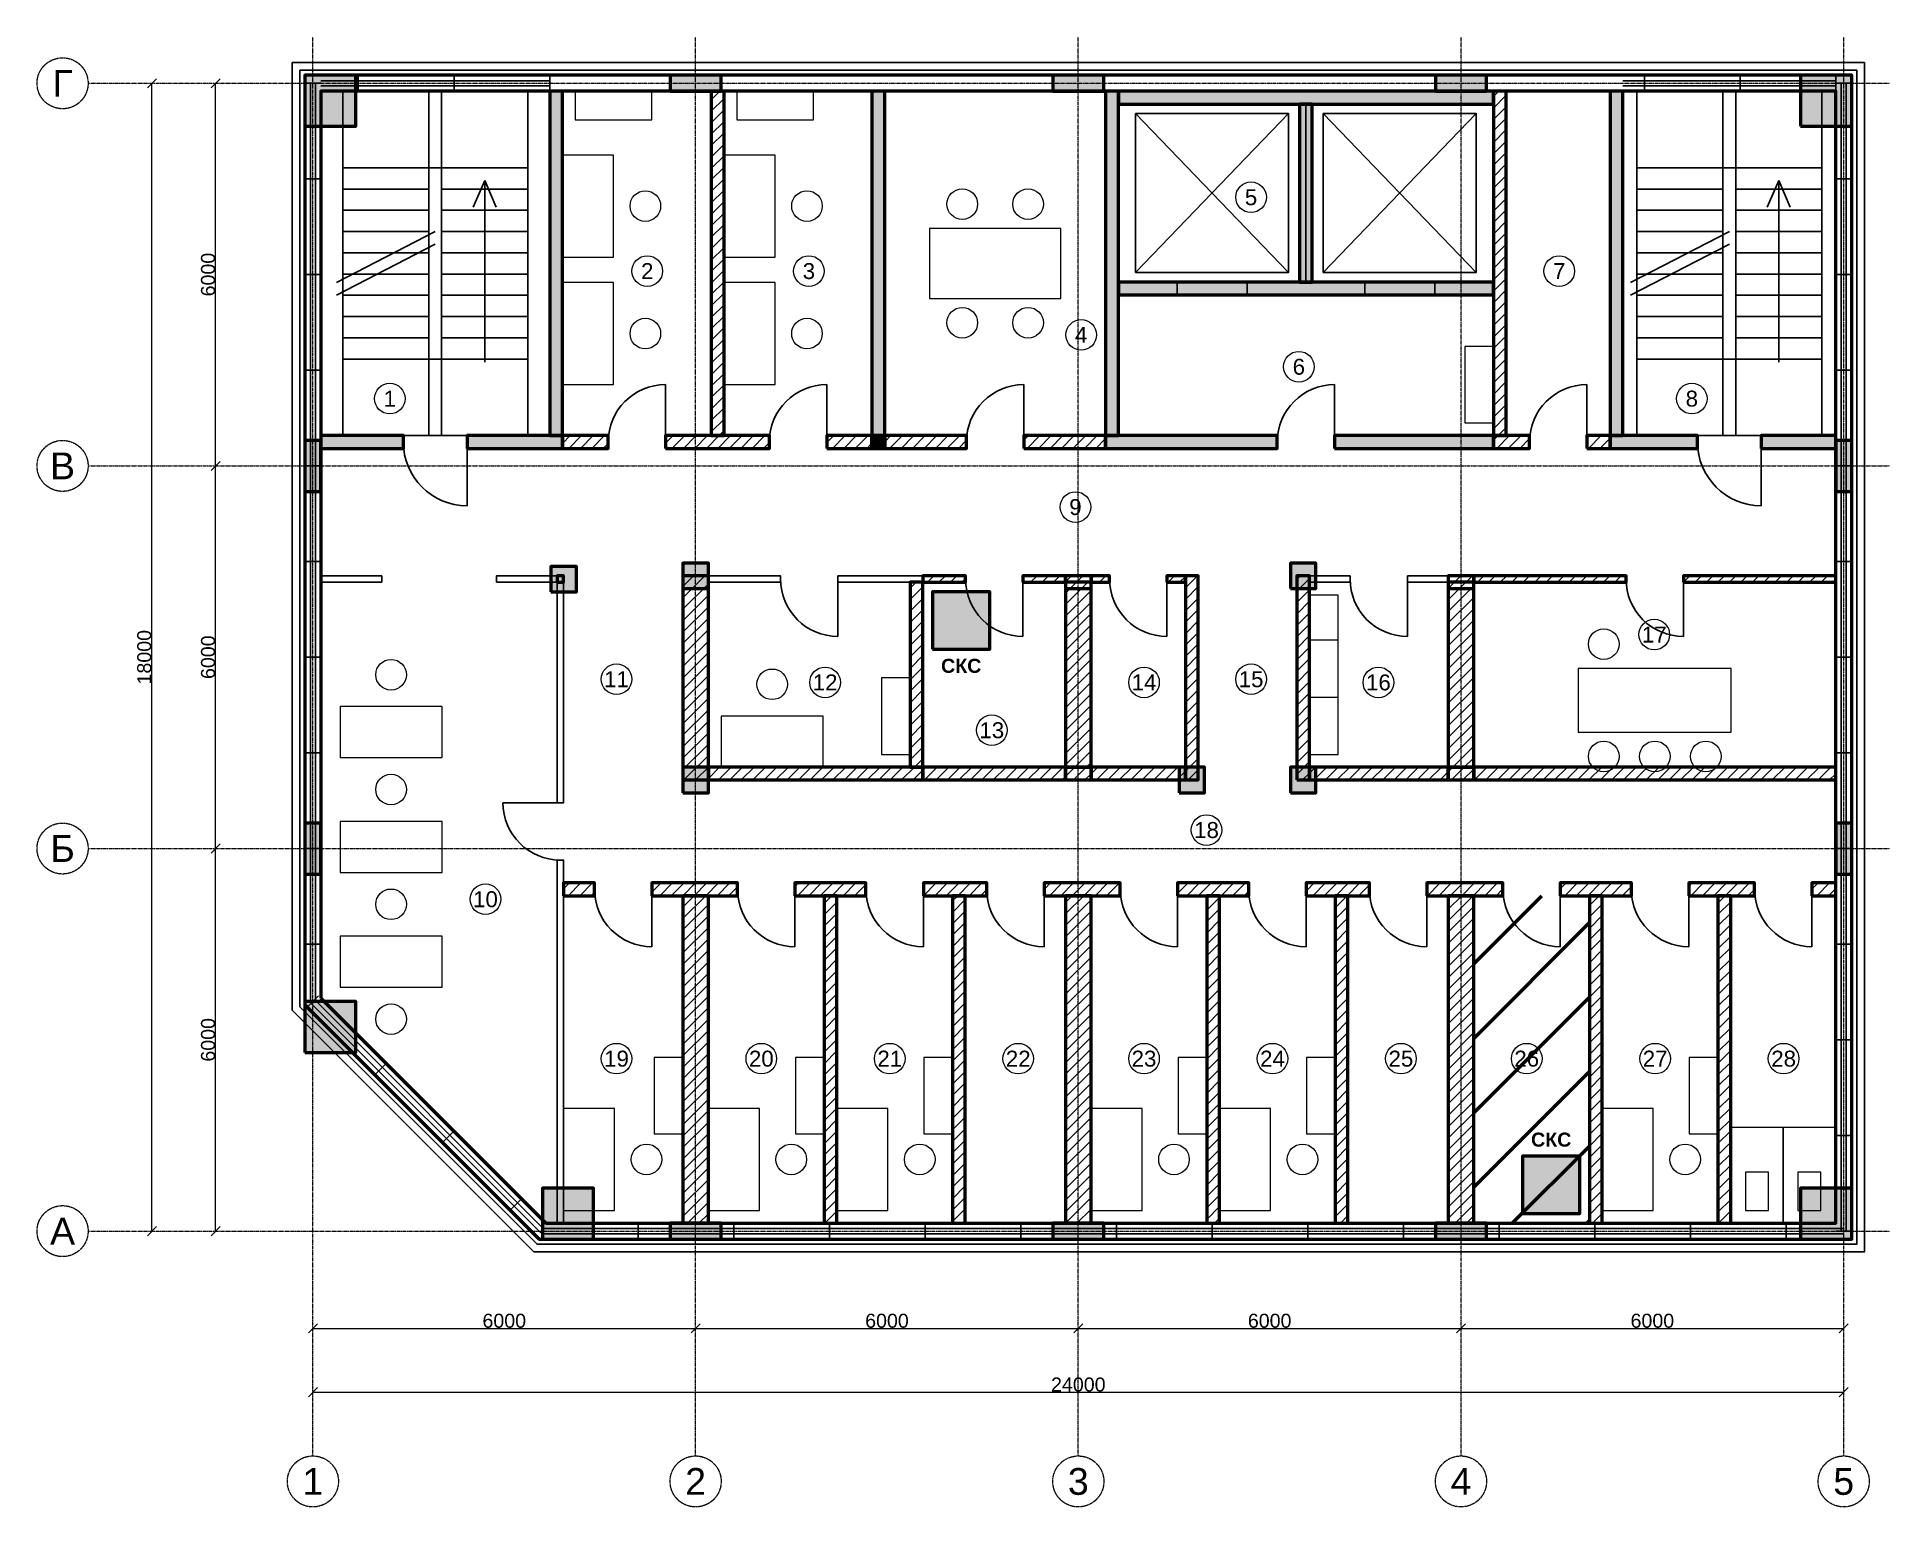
# Model space of a CAD drawing. Header units: millimetres. Extents: x -4325 to 24725, y -4325 to 18725.
import ezdxf
from ezdxf.enums import TextEntityAlignment as Align

# ---------------------------------------------------------------- set-up
doc = ezdxf.new("R2010")
doc.units = ezdxf.units.MM
doc.linetypes.add('CENTER2', pattern=[2.541, 1.587, -0.318, 0.318, -0.318])
for name, color, linetype, lineweight in [('A-ANNO-ROOM', 7, 'CONTINUOUS', 18), ('A-DIMS', 8, 'CONTINUOUS', 13), ('A-DOOR', 3, 'CONTINUOUS', 25), ('A-ELEV', 7, 'CONTINUOUS', 25), ('A-FACADE-PANEL', 8, 'CONTINUOUS', 25), ('A-FURN', 8, 'CONTINUOUS', 18), ('A-GLAZ-RIBBON', 5, 'CONTINUOUS', 25), ('A-GRID', 8, 'CENTER2', 13), ('A-HATCH', 9, 'CONTINUOUS', 9), ('A-OUTLINE', 7, 'CONTINUOUS', 50), ('A-SANI', 8, 'CONTINUOUS', 18), ('A-STAIR', 7, 'CONTINUOUS', 25), ('A-WALL-BLOCK', 9, 'CONTINUOUS', 50), ('A-WALL-GLASS', 4, 'CONTINUOUS', 25), ('A-WALL-RC', 7, 'CONTINUOUS', 50), ('E-SCS-RISER', 1, 'CONTINUOUS', 50), ('E-SERVER-ROOM', 1, 'CONTINUOUS', 50)]:
    doc.layers.add(name, color=color, linetype=linetype, lineweight=lineweight)
doc.styles.add('Arial-Bold', font='arialbd.ttf')
doc.styles.get("Standard").update_dxf_attribs({"font": 'arial.ttf'})

msp = doc.modelspace()

# ---------------------------------------------------------------- hatches: boundary and pattern name
at = {"layer": 'A-HATCH'}
h = msp.add_hatch(dxfattribs=at)
h.set_pattern_fill('ANSI31', scale=40)
h.paths.add_polyline_path([(6246, 12475), (6446, 12475), (6446, 17875), (6446, 17875), (6246, 17875), (6246, 17875)])
h = msp.add_hatch(dxfattribs=at)
h.set_pattern_fill('ANSI31', scale=40)
h.paths.add_polyline_path([(18510, 12475), (18710, 12475), (18710, 17875), (18710, 17875), (18510, 17875), (18510, 17875)])
h = msp.add_hatch(dxfattribs=at)
h.set_pattern_fill('ANSI31', scale=40)
h.paths.add_polyline_path([(3912, 12275), (4629, 12275), (4629, 12475), (3912, 12475)])
h = msp.add_hatch(dxfattribs=at)
h.set_pattern_fill('ANSI31', scale=40)
h.paths.add_polyline_path([(5529, 12275), (7156, 12275), (7156, 12475), (5529, 12475)])
h = msp.add_hatch(dxfattribs=at)
h.set_pattern_fill('ANSI31', scale=40)
h.paths.add_polyline_path([(8056, 12275), (8765, 12275), (8765, 12475), (8056, 12475)])
h = msp.add_hatch(dxfattribs=at)
h.set_pattern_fill('ANSI31', scale=40)
h.paths.add_polyline_path([(8965, 12275), (10246, 12275), (10246, 12475), (8965, 12475)])
h = msp.add_hatch(dxfattribs=at)
h.set_pattern_fill('ANSI31', scale=40)
h.paths.add_polyline_path([(11146, 12275), (12428, 12275), (12428, 12475), (11146, 12475)])
h = msp.add_hatch(dxfattribs=at)
h.set_pattern_fill('ANSI31', scale=40)
h.paths.add_polyline_path([(18510, 12275), (19074, 12275), (19074, 12475), (18510, 12475)])
h = msp.add_hatch(dxfattribs=at)
h.set_pattern_fill('ANSI31', scale=40)
h.paths.add_polyline_path([(19974, 12275), (20339, 12275), (20339, 12475), (19974, 12475)])
h = msp.add_hatch(dxfattribs=at)
h.set_pattern_fill('ANSI31', scale=40)
h.paths.add_polyline_path([(3830, 10175), (3930, 10175), (3930, 10275), (3830, 10275)])
h = msp.add_hatch(dxfattribs=at)
h.set_pattern_fill('ANSI31', scale=40)
h.paths.add_polyline_path([(5800, 7075), (6200, 7075), (6200, 10275), (5800, 10275)])
h = msp.add_hatch(dxfattribs=at)
h.set_pattern_fill('ANSI31', scale=40)
h.paths.add_polyline_path([(9364, 7275), (9564, 7275), (9564, 10175), (9364, 10175)])
h = msp.add_hatch(dxfattribs=at)
h.set_pattern_fill('ANSI31', scale=40)
h.paths.add_polyline_path([(9564, 10175), (10232, 10175), (10232, 10275), (9564, 10275)])
h = msp.add_hatch(dxfattribs=at)
h.set_pattern_fill('ANSI31', scale=40)
h.paths.add_polyline_path([(11132, 10175), (11800, 10175), (11800, 10275), (11132, 10275)])
h = msp.add_hatch(dxfattribs=at)
h.set_pattern_fill('ANSI31', scale=40)
h.paths.add_polyline_path([(11800, 10075), (12200, 10075), (12200, 10275), (11800, 10275)])
h = msp.add_hatch(dxfattribs=at)
h.set_pattern_fill('ANSI31', scale=40)
h.paths.add_polyline_path([(11800, 7275), (12200, 7275), (12200, 10175), (11800, 10175)])
h = msp.add_hatch(dxfattribs=at)
h.set_pattern_fill('ANSI31', scale=40)
h.paths.add_polyline_path([(12200, 10175), (12490, 10175), (12490, 10275), (12200, 10275)])
h = msp.add_hatch(dxfattribs=at)
h.set_pattern_fill('ANSI31', scale=40)
h.paths.add_polyline_path([(13390, 10175), (13679, 10175), (13679, 10275), (13390, 10275)])
h = msp.add_hatch(dxfattribs=at)
h.set_pattern_fill('ANSI31', scale=40)
h.paths.add_polyline_path([(13679, 7075), (13879, 7075), (13879, 10275), (13679, 10275)])
h = msp.add_hatch(dxfattribs=at)
h.set_pattern_fill('ANSI31', scale=40)
h.paths.add_polyline_path([(15425, 7075), (15625, 7075), (15625, 10275), (15425, 10275)])
h = msp.add_hatch(dxfattribs=at)
h.set_pattern_fill('ANSI31', scale=40)
h.paths.add_polyline_path([(17800, 10075), (18200, 10075), (18200, 10275), (17800, 10275)])
h = msp.add_hatch(dxfattribs=at)
h.set_pattern_fill('ANSI31', scale=40)
h.paths.add_polyline_path([(17800, 7275), (18200, 7275), (18200, 10175), (17800, 10175)])
h = msp.add_hatch(dxfattribs=at)
h.set_pattern_fill('ANSI31', scale=40)
h.paths.add_polyline_path([(18200, 10175), (20588, 10175), (20588, 10275), (18200, 10275)])
h = msp.add_hatch(dxfattribs=at)
h.set_pattern_fill('ANSI31', scale=40)
h.paths.add_polyline_path([(21488, 10175), (23875, 10175), (23875, 10175), (23875, 10275), (23875, 10275), (21488, 10275)])
h = msp.add_hatch(dxfattribs=at)
h.set_pattern_fill('ANSI31', scale=40)
h.paths.add_polyline_path([(6200, 7075), (9564, 7075), (9564, 7275), (6200, 7275)])
h = msp.add_hatch(dxfattribs=at)
h.set_pattern_fill('ANSI31', scale=40)
h.paths.add_polyline_path([(9564, 7075), (11800, 7075), (11800, 7275), (9564, 7275)])
h = msp.add_hatch(dxfattribs=at)
h.set_pattern_fill('ANSI31', scale=40)
h.paths.add_polyline_path([(11800, 7075), (12200, 7075), (12200, 7275), (11800, 7275)])
h = msp.add_hatch(dxfattribs=at)
h.set_pattern_fill('ANSI31', scale=40)
h.paths.add_polyline_path([(12200, 7075), (13679, 7075), (13679, 7275), (12200, 7275)])
h = msp.add_hatch(dxfattribs=at)
h.set_pattern_fill('ANSI31', scale=40)
h.paths.add_polyline_path([(15625, 7075), (17800, 7075), (17800, 7275), (15625, 7275)])
h = msp.add_hatch(dxfattribs=at)
h.set_pattern_fill('ANSI31', scale=40)
h.paths.add_polyline_path([(17800, 7075), (18200, 7075), (18200, 7275), (17800, 7275)])
h = msp.add_hatch(dxfattribs=at)
h.set_pattern_fill('ANSI31', scale=40)
h.paths.add_polyline_path([(18200, 7075), (23875, 7075), (23875, 7075), (23875, 7275), (23875, 7275), (18200, 7275)])
h = msp.add_hatch(dxfattribs=at)
h.set_pattern_fill('ANSI31', scale=40)
h.paths.add_polyline_path([(3930, 5260), (4415, 5260), (4415, 5460), (3930, 5460)])
h = msp.add_hatch(dxfattribs=at)
h.set_pattern_fill('ANSI31', scale=40)
h.paths.add_polyline_path([(5315, 5260), (6657, 5260), (6657, 5460), (5315, 5460)])
h = msp.add_hatch(dxfattribs=at)
h.set_pattern_fill('ANSI31', scale=40)
h.paths.add_polyline_path([(5800, 125), (6200, 125), (6200, 125), (6200, 5260), (5800, 5260), (5800, 125)])
h = msp.add_hatch(dxfattribs=at)
h.set_pattern_fill('ANSI31', scale=40)
h.paths.add_polyline_path([(7557, 5260), (8671, 5260), (8671, 5460), (7557, 5460)])
h = msp.add_hatch(dxfattribs=at)
h.set_pattern_fill('ANSI31', scale=40)
h.paths.add_polyline_path([(8014, 125), (8214, 125), (8214, 125), (8214, 5260), (8014, 5260), (8014, 125)])
h = msp.add_hatch(dxfattribs=at)
h.set_pattern_fill('ANSI31', scale=40)
h.paths.add_polyline_path([(9571, 5260), (10564, 5260), (10564, 5460), (9571, 5460)])
h = msp.add_hatch(dxfattribs=at)
h.set_pattern_fill('ANSI31', scale=40)
h.paths.add_polyline_path([(10028, 125), (10228, 125), (10228, 125), (10228, 5260), (10028, 5260), (10028, 125)])
h = msp.add_hatch(dxfattribs=at)
h.set_pattern_fill('ANSI31', scale=40)
h.paths.add_polyline_path([(11464, 5260), (12657, 5260), (12657, 5460), (11464, 5460)])
h = msp.add_hatch(dxfattribs=at)
h.set_pattern_fill('ANSI31', scale=40)
h.paths.add_polyline_path([(11800, 125), (12200, 125), (12200, 125), (12200, 5260), (11800, 5260), (11800, 125)])
h = msp.add_hatch(dxfattribs=at)
h.set_pattern_fill('ANSI31', scale=40)
h.paths.add_polyline_path([(13557, 5260), (14671, 5260), (14671, 5460), (13557, 5460)])
h = msp.add_hatch(dxfattribs=at)
h.set_pattern_fill('ANSI31', scale=40)
h.paths.add_polyline_path([(14014, 125), (14214, 125), (14214, 125), (14214, 5260), (14014, 5260), (14014, 125)])
h = msp.add_hatch(dxfattribs=at)
h.set_pattern_fill('ANSI31', scale=40)
h.paths.add_polyline_path([(15571, 5260), (16564, 5260), (16564, 5460), (15571, 5460)])
h = msp.add_hatch(dxfattribs=at)
h.set_pattern_fill('ANSI31', scale=40)
h.paths.add_polyline_path([(16028, 125), (16228, 125), (16228, 125), (16228, 5260), (16028, 5260), (16028, 125)])
h = msp.add_hatch(dxfattribs=at)
h.set_pattern_fill('ANSI31', scale=40)
h.paths.add_polyline_path([(17464, 5260), (18657, 5260), (18657, 5460), (17464, 5460)])
h = msp.add_hatch(dxfattribs=at)
h.set_pattern_fill('ANSI31', scale=40)
h.paths.add_polyline_path([(17800, 125), (18200, 125), (18200, 125), (18200, 5260), (17800, 5260), (17800, 125)])
h = msp.add_hatch(dxfattribs=at)
h.set_pattern_fill('ANSI31', scale=40)
h.paths.add_polyline_path([(19557, 5260), (20671, 5260), (20671, 5460), (19557, 5460)])
h = msp.add_hatch(dxfattribs=at)
h.set_pattern_fill('ANSI31', scale=40)
h.paths.add_polyline_path([(20014, 125), (20214, 125), (20214, 125), (20214, 5260), (20014, 5260), (20014, 125)])
h = msp.add_hatch(dxfattribs=at)
h.set_pattern_fill('ANSI31', scale=40)
h.paths.add_polyline_path([(21571, 5260), (22602, 5260), (22602, 5460), (21571, 5460)])
h = msp.add_hatch(dxfattribs=at)
h.set_pattern_fill('ANSI31', scale=40)
h.paths.add_polyline_path([(22028, 125), (22228, 125), (22228, 125), (22228, 5260), (22028, 5260), (22028, 125)])
h = msp.add_hatch(dxfattribs=at)
h.set_pattern_fill('ANSI31', scale=40)
h.paths.add_polyline_path([(23502, 5260), (23875, 5260), (23875, 5260), (23875, 5460), (23875, 5460), (23502, 5460)])
at = {"layer": 'A-WALL-RC'}
h = msp.add_hatch(color=7, dxfattribs=at)
h.dxf.hatch_style = 1
h.paths.add_polyline_path([(-125, 17325), (675, 17325), (675, 18125), (-125, 18125)])
h = msp.add_hatch(color=7, dxfattribs=at)
h.dxf.hatch_style = 1
h.paths.add_polyline_path([(5600, 17875), (6400, 17875), (6400, 18125), (5600, 18125)])
h = msp.add_hatch(color=7, dxfattribs=at)
h.dxf.hatch_style = 1
h.paths.add_polyline_path([(11600, 17875), (12400, 17875), (12400, 18125), (11600, 18125)])
h = msp.add_hatch(color=7, dxfattribs=at)
h.dxf.hatch_style = 1
h.paths.add_polyline_path([(17600, 17875), (18400, 17875), (18400, 18125), (17600, 18125)])
h = msp.add_hatch(color=7, dxfattribs=at)
h.dxf.hatch_style = 1
h.paths.add_polyline_path([(23325, 17325), (24125, 17325), (24125, 18125), (23325, 18125)])
h = msp.add_hatch(color=7, dxfattribs=at)
h.dxf.hatch_style = 1
h.paths.add_polyline_path([(3712, 12475), (3912, 12475), (3912, 17875), (3912, 17875), (3712, 17875), (3712, 17875)])
h = msp.add_hatch(color=7, dxfattribs=at)
h.dxf.hatch_style = 1
h.paths.add_polyline_path([(8765, 12475), (8965, 12475), (8965, 17875), (8965, 17875), (8765, 17875), (8765, 17875)])
h = msp.add_hatch(color=7, dxfattribs=at)
h.dxf.hatch_style = 1
h.paths.add_polyline_path([(12428, 12475), (12628, 12475), (12628, 17875), (12628, 17875), (12428, 17875), (12428, 17875)])
h = msp.add_hatch(color=7, dxfattribs=at)
h.dxf.hatch_style = 1
h.paths.add_polyline_path([(12628, 17675), (18510, 17675), (18510, 17875), (18510, 17875), (12628, 17875), (12628, 17875)])
h = msp.add_hatch(color=7, dxfattribs=at)
h.dxf.hatch_style = 1
h.paths.add_polyline_path([(20339, 12475), (20539, 12475), (20539, 17875), (20539, 17875), (20339, 17875), (20339, 17875)])
h = msp.add_hatch(color=7, dxfattribs=at)
h.dxf.hatch_style = 1
h.paths.add_polyline_path([(15469, 14883), (15669, 14883), (15669, 17675), (15469, 17675)])
h = msp.add_hatch(color=7, dxfattribs=at)
h.dxf.hatch_style = 1
h.paths.add_polyline_path([(12628, 14683), (18510, 14683), (18510, 14883), (12628, 14883)])
h = msp.add_hatch(color=7, dxfattribs=at)
h.dxf.hatch_style = 1
h.paths.add_polyline_path([(-125, 11600), (125, 11600), (125, 12400), (-125, 12400)])
h = msp.add_hatch(color=7, dxfattribs=at)
h.dxf.hatch_style = 1
h.paths.add_polyline_path([(125, 12275), (125, 12275), (1418, 12275), (1418, 12475), (125, 12475), (125, 12475)])
h = msp.add_hatch(color=7, dxfattribs=at)
h.dxf.hatch_style = 1
h.paths.add_polyline_path([(2418, 12275), (3912, 12275), (3912, 12475), (2418, 12475)])
h = msp.add_hatch(color=7, dxfattribs=at)
h.dxf.hatch_style = 1
h.paths.add_polyline_path([(8765, 12275), (8965, 12275), (8965, 12475), (8765, 12475)])
h = msp.add_hatch(color=7, dxfattribs=at)
h.dxf.hatch_style = 1
h.paths.add_polyline_path([(12428, 12275), (15119, 12275), (15119, 12475), (12428, 12475)])
h = msp.add_hatch(color=7, dxfattribs=at)
h.dxf.hatch_style = 1
h.paths.add_polyline_path([(16019, 12275), (18510, 12275), (18510, 12475), (16019, 12475)])
h = msp.add_hatch(color=7, dxfattribs=at)
h.dxf.hatch_style = 1
h.paths.add_polyline_path([(20339, 12275), (21707, 12275), (21707, 12475), (20339, 12475)])
h = msp.add_hatch(color=7, dxfattribs=at)
h.dxf.hatch_style = 1
h.paths.add_polyline_path([(22707, 12275), (23875, 12275), (23875, 12275), (23875, 12475), (23875, 12475), (22707, 12475)])
h = msp.add_hatch(color=7, dxfattribs=at)
h.dxf.hatch_style = 1
h.paths.add_polyline_path([(23875, 11600), (24125, 11600), (24125, 12400), (23875, 12400)])
h = msp.add_hatch(color=7, dxfattribs=at)
h.dxf.hatch_style = 1
h.paths.add_polyline_path([(5800, 10075), (6200, 10075), (6200, 10475), (5800, 10475)])
h = msp.add_hatch(color=7, dxfattribs=at)
h.dxf.hatch_style = 1
h.paths.add_polyline_path([(15325, 10075), (15725, 10075), (15725, 10475), (15325, 10475)])
h = msp.add_hatch(color=7, dxfattribs=at)
h.dxf.hatch_style = 1
h.paths.add_polyline_path([(3730, 10025), (4130, 10025), (4130, 10425), (3730, 10425)])
h = msp.add_hatch(color=7, dxfattribs=at)
h.dxf.hatch_style = 1
h.paths.add_polyline_path([(5800, 6875), (6200, 6875), (6200, 7275), (5800, 7275)])
h = msp.add_hatch(color=7, dxfattribs=at)
h.dxf.hatch_style = 1
h.paths.add_polyline_path([(13579, 6875), (13979, 6875), (13979, 7275), (13579, 7275)])
h = msp.add_hatch(color=7, dxfattribs=at)
h.dxf.hatch_style = 1
h.paths.add_polyline_path([(15325, 6875), (15725, 6875), (15725, 7275), (15325, 7275)])
h = msp.add_hatch(color=7, dxfattribs=at)
h.dxf.hatch_style = 1
h.paths.add_polyline_path([(-125, 5600), (125, 5600), (125, 6400), (-125, 6400)])
h = msp.add_hatch(color=7, dxfattribs=at)
h.dxf.hatch_style = 1
h.paths.add_polyline_path([(23875, 5600), (24125, 5600), (24125, 6400), (23875, 6400)])
h = msp.add_hatch(color=7, dxfattribs=at)
h.dxf.hatch_style = 1
h.paths.add_polyline_path([(-125, 2800), (675, 2800), (675, 3600), (-125, 3600)])
h = msp.add_hatch(color=7, dxfattribs=at)
h.dxf.hatch_style = 1
h.paths.add_polyline_path([(3600, -125), (4400, -125), (4400, 675), (3600, 675)])
h = msp.add_hatch(color=7, dxfattribs=at)
h.dxf.hatch_style = 1
h.paths.add_polyline_path([(23325, -125), (24125, -125), (24125, 675), (23325, 675)])
h = msp.add_hatch(color=7, dxfattribs=at)
h.dxf.hatch_style = 1
h.paths.add_polyline_path([(5600, -125), (6400, -125), (6400, 125), (5600, 125)])
h = msp.add_hatch(color=7, dxfattribs=at)
h.dxf.hatch_style = 1
h.paths.add_polyline_path([(11600, -125), (12400, -125), (12400, 125), (11600, 125)])
h = msp.add_hatch(color=7, dxfattribs=at)
h.dxf.hatch_style = 1
h.paths.add_polyline_path([(17600, -125), (18400, -125), (18400, 125), (17600, 125)])
at = {"layer": 'E-SCS-RISER'}
h = msp.add_hatch(color=7, dxfattribs=at)
h.dxf.hatch_style = 1
h.paths.add_polyline_path([(9714, 9125), (10614, 9125), (10614, 10025), (9714, 10025)])
h = msp.add_hatch(color=7, dxfattribs=at)
h.dxf.hatch_style = 1
h.paths.add_polyline_path([(18964, 275), (19864, 275), (19864, 1175), (18964, 1175)])
at = {"layer": 'E-SERVER-ROOM'}
h = msp.add_hatch(dxfattribs=at)
h.set_pattern_fill('ANSI31', scale=260)
h.paths.add_polyline_path([(18200, 125), (20014, 125), (20014, 5260), (18200, 5260)])

# ---------------------------------------------------------------- linework, layer by layer
at = {"layer": 'A-ANNO-ROOM'}
for centre in [(14708, 16213), (5242, 15055), (7776, 15055), (19540, 15055), (12045, 14055), (15458, 13555), (1205, 13055), (21619, 13055), (11955, 11355), (21030, 9355), (4760, 8655), (8030, 8605), (13030, 8605), (14709, 8655), (16705, 8605), (10644, 7855), (14010, 6290), (2705, 5205), (4760, 2705), (7030, 2705), (9044, 2705), (11058, 2705), (13030, 2705), (15044, 2705), (17058, 2705), (19030, 2705), (21044, 2705), (23058, 2705)]:
    msp.add_circle(centre, 240, dxfattribs=at)
at = {"layer": 'A-DIMS'}
for p, q in [((-2596, 17929), (-2454, 18071)), ((-1596, 17929), (-1454, 18071)), ((-2525, 0), (-2525, 18000)), ((-1525, 12000), (-1525, 18000)), ((-1596, 11929), (-1454, 12071)), ((-1596, 11929), (-1454, 12071)), ((-1525, 6000), (-1525, 12000)), ((-1596, 5929), (-1454, 6071)), ((-1596, 5929), (-1454, 6071)), ((-1525, 0), (-1525, 6000)), ((-2596, -71), (-2454, 71)), ((-1596, -71), (-1454, 71)), ((-71, -1596), (71, -1454)), ((0, -1525), (6000, -1525)), ((5929, -1596), (6071, -1454)), ((5929, -1596), (6071, -1454)), ((6000, -1525), (12000, -1525)), ((11929, -1596), (12071, -1454)), ((11929, -1596), (12071, -1454)), ((12000, -1525), (18000, -1525)), ((17929, -1596), (18071, -1454)), ((17929, -1596), (18071, -1454)), ((18000, -1525), (24000, -1525)), ((23929, -1596), (24071, -1454)), ((-71, -2596), (71, -2454)), ((0, -2525), (24000, -2525)), ((23929, -2596), (24071, -2454))]:
    msp.add_line(p, q, dxfattribs=at)
at = {"layer": 'A-DOOR'}
for p, q in [((13548, 14683), (13548, 14883)), ((14648, 14683), (14648, 14883)), ((16490, 14683), (16490, 14883)), ((17590, 14683), (17590, 14883)), ((5529, 12375), (5529, 13275)), ((8056, 12375), (8056, 13275)), ((11146, 12375), (11146, 13275)), ((16019, 12375), (16019, 13275)), ((19974, 12375), (19974, 13275)), ((1418, 12275), (1418, 12475)), ((2418, 12275), (2418, 12475)), ((2418, 12375), (2418, 11375)), ((4629, 12275), (4629, 12475)), ((5529, 12275), (5529, 12475)), ((7156, 12275), (7156, 12475)), ((8056, 12275), (8056, 12475)), ((10246, 12275), (10246, 12475)), ((11146, 12275), (11146, 12475)), ((15119, 12275), (15119, 12475)), ((16019, 12275), (16019, 12475)), ((19074, 12275), (19074, 12475)), ((19974, 12275), (19974, 12475)), ((21707, 12275), (21707, 12475)), ((22707, 12275), (22707, 12475)), ((22707, 12375), (22707, 11375)), ((1078, 10175), (1078, 10275)), ((2878, 10175), (2878, 10275)), ((7332, 10175), (7332, 10275)), ((8232, 10175), (8232, 10275)), ((8232, 10225), (8232, 9325)), ((10232, 10175), (10232, 10275)), ((11132, 10175), (11132, 10275)), ((11132, 10225), (11132, 9325)), ((12490, 10175), (12490, 10275)), ((13390, 10175), (13390, 10275)), ((13390, 10225), (13390, 9325)), ((16262, 10175), (16262, 10275)), ((17162, 10175), (17162, 10275)), ((17162, 10225), (17162, 9325)), ((20588, 10175), (20588, 10275)), ((21488, 10175), (21488, 10275)), ((21488, 10225), (21488, 9325)), ((3880, 6718), (2980, 6718)), ((3830, 6718), (3930, 6718)), ((3830, 5818), (3930, 5818)), ((4415, 5260), (4415, 5460)), ((5315, 5260), (5315, 5460)), ((5315, 5360), (5315, 4460)), ((6657, 5260), (6657, 5460)), ((7557, 5260), (7557, 5460)), ((7557, 5360), (7557, 4460)), ((8671, 5260), (8671, 5460)), ((9571, 5260), (9571, 5460)), ((9571, 5360), (9571, 4460)), ((10564, 5260), (10564, 5460)), ((11464, 5260), (11464, 5460)), ((11464, 5360), (11464, 4460)), ((12657, 5260), (12657, 5460)), ((13557, 5260), (13557, 5460)), ((13557, 5360), (13557, 4460)), ((14671, 5260), (14671, 5460)), ((15571, 5260), (15571, 5460)), ((15571, 5360), (15571, 4460)), ((16564, 5260), (16564, 5460)), ((17464, 5260), (17464, 5460)), ((17464, 5360), (17464, 4460)), ((18657, 5260), (18657, 5460)), ((19557, 5260), (19557, 5460)), ((19557, 5360), (19557, 4460)), ((20671, 5260), (20671, 5460)), ((21571, 5260), (21571, 5460)), ((21571, 5360), (21571, 4460)), ((22602, 5260), (22602, 5460)), ((23502, 5260), (23502, 5460)), ((23502, 5360), (23502, 4460))]:
    msp.add_line(p, q, dxfattribs=at)
for centre, radius, start, end in [((5529, 12375), 900, 90, 180), ((8056, 12375), 900, 90, 180), ((11146, 12375), 900, 90, 180), ((16019, 12375), 900, 90, 180), ((19974, 12375), 900, 90, 180), ((2418, 12375), 1000, 180, -90), ((22707, 12375), 1000, 180, -90), ((8232, 10225), 900, 180, -90), ((11132, 10225), 900, 180, -90), ((13390, 10225), 900, 180, -90), ((17162, 10225), 900, 180, -90), ((21488, 10225), 900, 180, -90), ((3880, 6718), 900, 180, -90), ((5315, 5360), 900, 180, -90), ((7557, 5360), 900, 180, -90), ((9571, 5360), 900, 180, -90), ((11464, 5360), 900, 180, -90), ((13557, 5360), 900, 180, -90), ((15571, 5360), 900, 180, -90), ((17464, 5360), 900, 180, -90), ((19557, 5360), 900, 180, -90), ((21571, 5360), 900, 180, -90), ((23502, 5360), 900, 180, -90)]:
    msp.add_arc(centre, radius, start, end, dxfattribs=at)
at = {"layer": 'A-ELEV'}
for p, q in [((12898, 15033), (15298, 17525)), ((12898, 17525), (15298, 15033)), ((15569, 14883), (15569, 17675)), ((15840, 15033), (18240, 17525)), ((15840, 17525), (18240, 15033))]:
    msp.add_line(p, q, dxfattribs=at)
for points in [[(12898, 15033), (15298, 15033), (15298, 17525), (12898, 17525)], [(15840, 15033), (18240, 15033), (18240, 17525), (15840, 17525)]]:
    msp.add_lwpolyline(points, close=True, dxfattribs=at)
at = {"layer": 'A-FACADE-PANEL'}
for points in [[(-325, 3465), (3465, -325), (24325, -325), (24325, 18325), (-325, 18325)], [(-205, 3515), (3515, -205), (24205, -205), (24205, 18205), (-205, 18205)]]:
    msp.add_lwpolyline(points, close=True, dxfattribs=at)
at = {"layer": 'A-FURN'}
for p, q in [((15625, 9275), (16075, 9275)), ((15625, 8375), (16075, 8375))]:
    msp.add_line(p, q, dxfattribs=at)
for points in [[(4112, 17425), (5312, 17425), (5312, 17875), (4112, 17875)], [(6646, 17425), (7846, 17425), (7846, 17875), (6646, 17875)], [(3912, 15275), (4712, 15275), (4712, 16875), (3912, 16875)], [(6446, 15275), (7246, 15275), (7246, 16875), (6446, 16875)], [(9665, 14625), (11728, 14625), (11728, 15725), (9665, 15725)], [(3912, 13275), (4712, 13275), (4712, 14875), (3912, 14875)], [(6446, 13275), (7246, 13275), (7246, 14875), (6446, 14875)], [(18060, 12675), (18510, 12675), (18510, 13875), (18060, 13875)], [(15625, 7475), (16075, 7475), (16075, 9975), (15625, 9975)], [(19838, 7825), (22238, 7825), (22238, 8825), (19838, 8825)], [(8914, 7475), (9364, 7475), (9364, 8675), (8914, 8675)], [(425, 7425), (2025, 7425), (2025, 8225), (425, 8225)], [(6400, 7275), (8000, 7275), (8000, 8075), (6400, 8075)], [(425, 5625), (2025, 5625), (2025, 6425), (425, 6425)], [(425, 3825), (2025, 3825), (2025, 4625), (425, 4625)], [(5350, 1525), (5800, 1525), (5800, 2725), (5350, 2725)], [(7564, 1525), (8014, 1525), (8014, 2725), (7564, 2725)], [(9578, 1525), (10028, 1525), (10028, 2725), (9578, 2725)], [(13564, 1525), (14014, 1525), (14014, 2725), (13564, 2725)], [(15578, 1525), (16028, 1525), (16028, 2725), (15578, 2725)], [(21578, 1525), (22028, 1525), (22028, 2725), (21578, 2725)], [(3930, 325), (4730, 325), (4730, 1925), (3930, 1925)], [(6200, 325), (7000, 325), (7000, 1925), (6200, 1925)], [(8214, 325), (9014, 325), (9014, 1925), (8214, 1925)], [(12200, 325), (13000, 325), (13000, 1925), (12200, 1925)], [(14214, 325), (15014, 325), (15014, 1925), (14214, 1925)], [(20214, 325), (21014, 325), (21014, 1925), (20214, 1925)]]:
    msp.add_lwpolyline(points, close=True, dxfattribs=at)
for centre in [(5212, 16075), (7746, 16075), (10181, 16105), (11212, 16105), (5212, 14075), (7746, 14075), (10181, 14245), (11212, 14245), (20238, 9205), (1225, 8725), (7200, 8575), (20238, 7445), (21038, 7445), (21838, 7445), (1225, 6925), (1225, 5125), (1225, 3325), (5230, 1125), (7500, 1125), (9514, 1125), (13500, 1125), (15514, 1125), (21514, 1125)]:
    msp.add_circle(centre, 240, dxfattribs=at)
at = {"layer": 'A-GLAZ-RIBBON'}
for p, q in [((3712, 18040), (125, 18040)), ((712, 17875), (712, 18125)), ((2212, 17875), (2212, 18125)), ((3712, 17875), (3712, 18125)), ((23875, 18040), (20539, 18040)), ((20875, 17875), (20875, 18125)), ((22375, 17875), (22375, 18125)), ((23875, 17875), (23875, 18125)), ((125, 18000), (-125, 18000)), ((-40, 18000), (-40, 3600)), ((40, 18000), (40, 3600)), ((3712, 17960), (125, 17960)), ((23875, 17960), (20539, 17960)), ((23875, 18000), (24125, 18000)), ((23960, 0), (23960, 18000)), ((24040, 0), (24040, 18000)), ((125, 16500), (-125, 16500)), ((23875, 16500), (24125, 16500)), ((125, 15000), (-125, 15000)), ((23875, 15000), (24125, 15000)), ((125, 13500), (-125, 13500)), ((23875, 13500), (24125, 13500)), ((125, 12000), (-125, 12000)), ((23875, 12000), (24125, 12000)), ((125, 10500), (-125, 10500)), ((23875, 10500), (24125, 10500)), ((125, 9000), (-125, 9000)), ((23875, 9000), (24125, 9000)), ((125, 7500), (-125, 7500)), ((23875, 7500), (24125, 7500)), ((125, 6000), (-125, 6000)), ((23875, 6000), (24125, 6000)), ((125, 4500), (-125, 4500)), ((23875, 4500), (24125, 4500)), ((88, 3688), (-88, 3512)), ((-28, 3572), (3572, -28)), ((28, 3628), (3628, 28)), ((23875, 3000), (24125, 3000)), ((1149, 2628), (972, 2451)), ((2210, 1567), (2033, 1390)), ((23875, 1500), (24125, 1500)), ((3270, 506), (3094, 330)), ((3600, 125), (3600, -125)), ((3600, 40), (24000, 40)), ((5100, 125), (5100, -125)), ((6600, 125), (6600, -125)), ((8100, 125), (8100, -125)), ((9600, 125), (9600, -125)), ((11100, 125), (11100, -125)), ((12600, 125), (12600, -125)), ((14100, 125), (14100, -125)), ((15600, 125), (15600, -125)), ((17100, 125), (17100, -125)), ((18600, 125), (18600, -125)), ((20100, 125), (20100, -125)), ((21600, 125), (21600, -125)), ((23100, 125), (23100, -125)), ((23875, 0), (24125, 0)), ((3600, -40), (24000, -40))]:
    msp.add_line(p, q, dxfattribs=at)
at = {"layer": 'A-GRID'}
for p, q in [((0, -3525), (0, 18725)), ((6000, -3525), (6000, 18725)), ((12000, -3525), (12000, 18725)), ((18000, -3525), (18000, 18725)), ((24000, -3525), (24000, 18725)), ((-3525, 18000), (24725, 18000)), ((-3525, 12000), (24725, 12000)), ((-3525, 6000), (24725, 6000)), ((-3525, 0), (24725, 0))]:
    msp.add_line(p, q, dxfattribs=at)
for centre in [(-3925, 18000), (-3925, 12000), (-3925, 6000), (-3925, 0), (0, -3925), (6000, -3925), (12000, -3925), (18000, -3925), (24000, -3925)]:
    msp.add_circle(centre, 400, dxfattribs=at)
at = {"layer": 'A-OUTLINE'}
for points in [[(-125, 3548), (3548, -125), (24125, -125), (24125, 18125), (-125, 18125)], [(125, 3652), (3652, 125), (23875, 125), (23875, 17875), (125, 17875)]]:
    msp.add_lwpolyline(points, close=True, dxfattribs=at)
at = {"layer": 'A-SANI'}
for points in [[(22228, 125), (23052, 125), (23052, 1625), (22228, 1625)], [(23052, 125), (23875, 125), (23875, 1625), (23052, 1625)], [(22460, 325), (22820, 325), (22820, 925), (22460, 925)], [(23283, 325), (23643, 325), (23643, 925), (23283, 925)]]:
    msp.add_lwpolyline(points, close=True, dxfattribs=at)
at = {"layer": 'A-STAIR'}
for p, q in [((468, 16675), (1818, 16675)), ((468, 16675), (3368, 16675)), ((2018, 16675), (3368, 16675)), ((20757, 16675), (22107, 16675)), ((20757, 16675), (23657, 16675)), ((22307, 16675), (23657, 16675)), ((468, 16342), (1818, 16342)), ((2018, 16342), (3368, 16342)), ((2694, 16475), (2514, 16055)), ((2694, 13625), (2694, 16475)), ((2694, 16475), (2874, 16055)), ((20757, 16342), (22107, 16342)), ((22307, 16342), (23657, 16342)), ((22982, 16475), (22802, 16055)), ((22982, 13625), (22982, 16475)), ((22982, 16475), (23162, 16055)), ((468, 16008), (1818, 16008)), ((2018, 16008), (3368, 16008)), ((20757, 16008), (22107, 16008)), ((22307, 16008), (23657, 16008)), ((368, 14875), (1918, 15675)), ((368, 14675), (1918, 15475)), ((468, 15675), (1818, 15675)), ((2018, 15675), (3368, 15675)), ((20657, 14875), (22207, 15675)), ((20657, 14675), (22207, 15475)), ((20757, 15675), (22107, 15675)), ((22307, 15675), (23657, 15675)), ((468, 15342), (1818, 15342)), ((2018, 15342), (3368, 15342)), ((20757, 15342), (22107, 15342)), ((22307, 15342), (23657, 15342)), ((468, 15008), (1818, 15008)), ((2018, 15008), (3368, 15008)), ((20757, 15008), (22107, 15008)), ((22307, 15008), (23657, 15008)), ((468, 14675), (1818, 14675)), ((2018, 14675), (3368, 14675)), ((20757, 14675), (22107, 14675)), ((22307, 14675), (23657, 14675)), ((468, 14342), (1818, 14342)), ((2018, 14342), (3368, 14342)), ((20757, 14342), (22107, 14342)), ((22307, 14342), (23657, 14342)), ((468, 14008), (1818, 14008)), ((2018, 14008), (3368, 14008)), ((20757, 14008), (22107, 14008)), ((22307, 14008), (23657, 14008)), ((468, 13675), (3368, 13675)), ((20757, 13675), (23657, 13675))]:
    msp.add_line(p, q, dxfattribs=at)
for points in [[(468, 12475), (1818, 12475), (1818, 17875), (468, 17875)], [(1818, 12475), (2018, 12475), (2018, 17875), (1818, 17875)], [(2018, 12475), (3368, 12475), (3368, 17875), (2018, 17875)], [(20757, 12475), (22107, 12475), (22107, 17875), (20757, 17875)], [(22107, 12475), (22307, 12475), (22307, 17875), (22107, 17875)], [(22307, 12475), (23657, 12475), (23657, 17875), (22307, 17875)]]:
    msp.add_lwpolyline(points, close=True, dxfattribs=at)
at = {"layer": 'A-WALL-BLOCK'}
for points in [[(6246, 12475), (6446, 12475), (6446, 17875), (6446, 17875), (6246, 17875), (6246, 17875)], [(18510, 12475), (18710, 12475), (18710, 17875), (18710, 17875), (18510, 17875), (18510, 17875)], [(3912, 12275), (4629, 12275), (4629, 12475), (3912, 12475)], [(5529, 12275), (7156, 12275), (7156, 12475), (5529, 12475)], [(8056, 12275), (8765, 12275), (8765, 12475), (8056, 12475)], [(8965, 12275), (10246, 12275), (10246, 12475), (8965, 12475)], [(11146, 12275), (12428, 12275), (12428, 12475), (11146, 12475)], [(18510, 12275), (19074, 12275), (19074, 12475), (18510, 12475)], [(19974, 12275), (20339, 12275), (20339, 12475), (19974, 12475)], [(3830, 10175), (3930, 10175), (3930, 10275), (3830, 10275)], [(5800, 7075), (6200, 7075), (6200, 10275), (5800, 10275)], [(9364, 7275), (9564, 7275), (9564, 10175), (9364, 10175)], [(9564, 10175), (10232, 10175), (10232, 10275), (9564, 10275)], [(11132, 10175), (11800, 10175), (11800, 10275), (11132, 10275)], [(11800, 10075), (12200, 10075), (12200, 10275), (11800, 10275)], [(11800, 7275), (12200, 7275), (12200, 10175), (11800, 10175)], [(12200, 10175), (12490, 10175), (12490, 10275), (12200, 10275)], [(13390, 10175), (13679, 10175), (13679, 10275), (13390, 10275)], [(13679, 7075), (13879, 7075), (13879, 10275), (13679, 10275)], [(15425, 7075), (15625, 7075), (15625, 10275), (15425, 10275)], [(17800, 10075), (18200, 10075), (18200, 10275), (17800, 10275)], [(17800, 7275), (18200, 7275), (18200, 10175), (17800, 10175)], [(18200, 10175), (20588, 10175), (20588, 10275), (18200, 10275)], [(21488, 10175), (23875, 10175), (23875, 10175), (23875, 10275), (23875, 10275), (21488, 10275)], [(6200, 7075), (9564, 7075), (9564, 7275), (6200, 7275)], [(9564, 7075), (11800, 7075), (11800, 7275), (9564, 7275)], [(11800, 7075), (12200, 7075), (12200, 7275), (11800, 7275)], [(12200, 7075), (13679, 7075), (13679, 7275), (12200, 7275)], [(15625, 7075), (17800, 7075), (17800, 7275), (15625, 7275)], [(17800, 7075), (18200, 7075), (18200, 7275), (17800, 7275)], [(18200, 7075), (23875, 7075), (23875, 7075), (23875, 7275), (23875, 7275), (18200, 7275)], [(3930, 5260), (4415, 5260), (4415, 5460), (3930, 5460)], [(5315, 5260), (6657, 5260), (6657, 5460), (5315, 5460)], [(5800, 125), (6200, 125), (6200, 125), (6200, 5260), (5800, 5260), (5800, 125)], [(7557, 5260), (8671, 5260), (8671, 5460), (7557, 5460)], [(8014, 125), (8214, 125), (8214, 125), (8214, 5260), (8014, 5260), (8014, 125)], [(9571, 5260), (10564, 5260), (10564, 5460), (9571, 5460)], [(10028, 125), (10228, 125), (10228, 125), (10228, 5260), (10028, 5260), (10028, 125)], [(11464, 5260), (12657, 5260), (12657, 5460), (11464, 5460)], [(11800, 125), (12200, 125), (12200, 125), (12200, 5260), (11800, 5260), (11800, 125)], [(13557, 5260), (14671, 5260), (14671, 5460), (13557, 5460)], [(14014, 125), (14214, 125), (14214, 125), (14214, 5260), (14014, 5260), (14014, 125)], [(15571, 5260), (16564, 5260), (16564, 5460), (15571, 5460)], [(16028, 125), (16228, 125), (16228, 125), (16228, 5260), (16028, 5260), (16028, 125)], [(17464, 5260), (18657, 5260), (18657, 5460), (17464, 5460)], [(17800, 125), (18200, 125), (18200, 125), (18200, 5260), (17800, 5260), (17800, 125)], [(19557, 5260), (20671, 5260), (20671, 5460), (19557, 5460)], [(20014, 125), (20214, 125), (20214, 125), (20214, 5260), (20014, 5260), (20014, 125)], [(21571, 5260), (22602, 5260), (22602, 5460), (21571, 5460)], [(22028, 125), (22228, 125), (22228, 125), (22228, 5260), (22028, 5260), (22028, 125)], [(23502, 5260), (23875, 5260), (23875, 5260), (23875, 5460), (23875, 5460), (23502, 5460)]]:
    msp.add_lwpolyline(points, close=True, dxfattribs=at)
at = {"layer": 'A-WALL-GLASS'}
for points in [[(125, 10175), (125, 10175), (1078, 10175), (1078, 10275), (125, 10275), (125, 10275)], [(2878, 10175), (3830, 10175), (3830, 10275), (2878, 10275)], [(3830, 6718), (3930, 6718), (3930, 10175), (3830, 10175)], [(6200, 10175), (7332, 10175), (7332, 10275), (6200, 10275)], [(8232, 10175), (9564, 10175), (9564, 10275), (8232, 10275)], [(15625, 10175), (16262, 10175), (16262, 10275), (15625, 10275)], [(17162, 10175), (17800, 10175), (17800, 10275), (17162, 10275)], [(3830, 125), (3930, 125), (3930, 125), (3930, 5818), (3830, 5818), (3830, 125)]]:
    msp.add_lwpolyline(points, close=True, dxfattribs=at)
at = {"layer": 'A-WALL-RC'}
for points in [[(-125, 17325), (675, 17325), (675, 18125), (-125, 18125)], [(5600, 17875), (6400, 17875), (6400, 18125), (5600, 18125)], [(11600, 17875), (12400, 17875), (12400, 18125), (11600, 18125)], [(17600, 17875), (18400, 17875), (18400, 18125), (17600, 18125)], [(23325, 17325), (24125, 17325), (24125, 18125), (23325, 18125)], [(3712, 12475), (3912, 12475), (3912, 17875), (3912, 17875), (3712, 17875), (3712, 17875)], [(8765, 12475), (8965, 12475), (8965, 17875), (8965, 17875), (8765, 17875), (8765, 17875)], [(12428, 12475), (12628, 12475), (12628, 17875), (12628, 17875), (12428, 17875), (12428, 17875)], [(12628, 17675), (18510, 17675), (18510, 17875), (18510, 17875), (12628, 17875), (12628, 17875)], [(20339, 12475), (20539, 12475), (20539, 17875), (20539, 17875), (20339, 17875), (20339, 17875)], [(15469, 14883), (15669, 14883), (15669, 17675), (15469, 17675)], [(12628, 14683), (18510, 14683), (18510, 14883), (12628, 14883)], [(-125, 11600), (125, 11600), (125, 12400), (-125, 12400)], [(125, 12275), (125, 12275), (1418, 12275), (1418, 12475), (125, 12475), (125, 12475)], [(2418, 12275), (3912, 12275), (3912, 12475), (2418, 12475)], [(8765, 12275), (8965, 12275), (8965, 12475), (8765, 12475)], [(12428, 12275), (15119, 12275), (15119, 12475), (12428, 12475)], [(16019, 12275), (18510, 12275), (18510, 12475), (16019, 12475)], [(20339, 12275), (21707, 12275), (21707, 12475), (20339, 12475)], [(22707, 12275), (23875, 12275), (23875, 12275), (23875, 12475), (23875, 12475), (22707, 12475)], [(23875, 11600), (24125, 11600), (24125, 12400), (23875, 12400)], [(5800, 10075), (6200, 10075), (6200, 10475), (5800, 10475)], [(15325, 10075), (15725, 10075), (15725, 10475), (15325, 10475)], [(3730, 10025), (4130, 10025), (4130, 10425), (3730, 10425)], [(5800, 6875), (6200, 6875), (6200, 7275), (5800, 7275)], [(13579, 6875), (13979, 6875), (13979, 7275), (13579, 7275)], [(15325, 6875), (15725, 6875), (15725, 7275), (15325, 7275)], [(-125, 5600), (125, 5600), (125, 6400), (-125, 6400)], [(23875, 5600), (24125, 5600), (24125, 6400), (23875, 6400)], [(-125, 2800), (675, 2800), (675, 3600), (-125, 3600)], [(3600, -125), (4400, -125), (4400, 675), (3600, 675)], [(23325, -125), (24125, -125), (24125, 675), (23325, 675)], [(5600, -125), (6400, -125), (6400, 125), (5600, 125)], [(11600, -125), (12400, -125), (12400, 125), (11600, 125)], [(17600, -125), (18400, -125), (18400, 125), (17600, 125)]]:
    msp.add_lwpolyline(points, close=True, dxfattribs=at)
at = {"layer": 'E-SCS-RISER'}
for points in [[(9714, 9125), (10614, 9125), (10614, 10025), (9714, 10025)], [(18964, 275), (19864, 275), (19864, 1175), (18964, 1175)]]:
    msp.add_lwpolyline(points, close=True, dxfattribs=at)

# ---------------------------------------------------------------- texts
at = {"layer": 'A-ANNO-ROOM'}
for s, p in [('5', (14708, 16213)), ('2', (5242, 15055)), ('3', (7776, 15055)), ('7', (19540, 15055)), ('4', (12045, 14055)), ('6', (15458, 13555)), ('1', (1205, 13055)), ('8', (21619, 13055)), ('9', (11955, 11355)), ('17', (21030, 9355)), ('11', (4760, 8655)), ('12', (8030, 8605)), ('14', (13030, 8605)), ('15', (14709, 8655)), ('16', (16705, 8605)), ('13', (10644, 7855)), ('18', (14010, 6290)), ('10', (2705, 5205)), ('19', (4760, 2705)), ('20', (7030, 2705)), ('21', (9044, 2705)), ('22', (11058, 2705)), ('23', (13030, 2705)), ('24', (15044, 2705)), ('25', (17058, 2705)), ('26', (19030, 2705)), ('27', (21044, 2705)), ('28', (23058, 2705))]:
    msp.add_text(s, height=250, dxfattribs=at).set_placement(p, align=Align.MIDDLE_CENTER)
at = {"layer": 'A-DIMS'}
for s, p in [('6000', (-1645, 15000)), ('18000', (-2645, 9000)), ('6000', (-1645, 9000)), ('6000', (-1645, 3000))]:
    msp.add_text(s, height=220, rotation=90, dxfattribs=at).set_placement(p, align=Align.MIDDLE_CENTER)
for s, p in [('6000', (3000, -1405)), ('6000', (9000, -1405)), ('6000', (15000, -1405)), ('6000', (21000, -1405)), ('24000', (12000, -2405))]:
    msp.add_text(s, height=220, dxfattribs=at).set_placement(p, align=Align.MIDDLE_CENTER)
at = {"layer": 'A-GRID'}
for s, p in [('Г', (-3925, 18000)), ('В', (-3925, 12000)), ('Б', (-3925, 6000)), ('А', (-3925, 0)), ('1', (0, -3925)), ('2', (6000, -3925)), ('3', (12000, -3925)), ('4', (18000, -3925)), ('5', (24000, -3925))]:
    msp.add_text(s, height=420, dxfattribs=at).set_placement(p, align=Align.MIDDLE_CENTER)
at = {"layer": 'E-SCS-RISER', "style": 'Arial-Bold'}
for p in [(10164, 8865), (19414, 1435)]:
    msp.add_text('СКС', height=220, dxfattribs=at).set_placement(p, align=Align.MIDDLE_CENTER)

doc.saveas('drawing.dxf')
